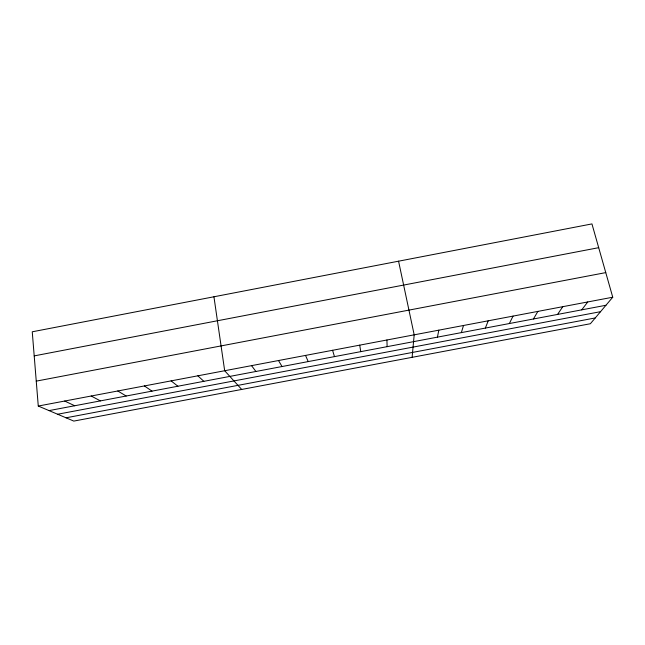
<?xml version="1.0" encoding="UTF-8"?>
<svg xmlns="http://www.w3.org/2000/svg" width="645" height="645" viewBox="0 0 645 645"><rect width="100%" height="100%" fill="white"/><g stroke="black" fill="none" stroke-linecap="round" stroke-linejoin="round"><path stroke-width="0.97" d="M412.115 357.33L414.187 334.836L398.57 261.185M437.431 337.15L438.818 330.167M461.352 332.618L463.505 325.491M485.33 328.087L488.249 320.799M509.348 323.54L513.041 316.106M533.423 318.993L537.89 311.398M557.554 314.429L562.787 306.681M581.726 309.858L587.74 301.957M612.75 297.216L590.369 323.734L73.796 421.088L38.273 406.044L32.25 331.796L591.949 223.912L612.75 297.216L38.273 406.044M34.201 355.887L598.697 247.68M36.249 381.131L605.768 272.609M49.044 410.607L605.953 305.27M57.623 414.243L600.543 311.68M66.032 417.799L595.254 317.945M64.718 401.037L74.699 405.753M91.219 396.014L100.41 400.892M117.785 390.983L126.178 396.014M144.416 385.936L152.01 391.136M171.11 380.881L177.891 386.234M197.862 375.809L203.844 381.332M241.698 389.443L224.678 370.73L213.938 296.773M251.558 365.642L255.912 371.48M278.503 360.539L282.034 366.537M305.512 355.419L308.221 361.587M332.586 350.291L334.465 356.62M359.717 345.148L360.765 351.646M386.919 339.996L387.129 346.663"/></g></svg>
